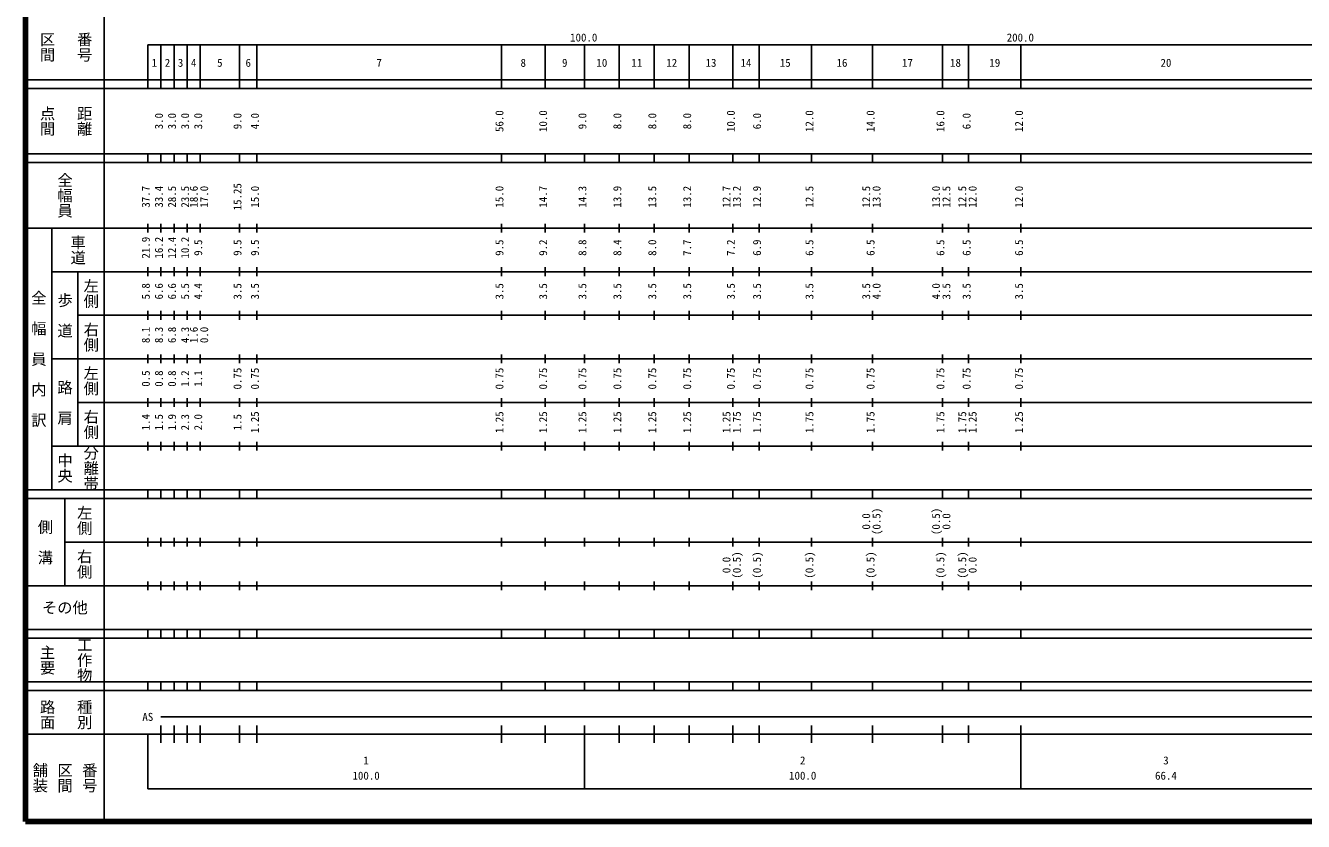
# Model space of a CAD drawing. Units: millimetres on the paper, enlarged 1000 times. Extents: x 40000 to 680000, y 20000 to 380000.
# Drawn here: x 40000 to 332692, y 20000 to 202409 of the extents above; entities that cross this region are included whole.
import ezdxf
from ezdxf.enums import TextEntityAlignment as Align

# ---------------------------------------------------------------- set-up
doc = ezdxf.new("R2010")
doc.units = ezdxf.units.MM
doc.header["$LTSCALE"] = 1000
doc.layers.add('M-TTL', color=2, linetype='Continuous', lineweight=140)
doc.layers.add('M-TTL-BAND', color=7, linetype='Continuous', lineweight=25)
doc.styles.add('@ＭＳ ゴシック', font='')
doc.styles.add('ＭＳ ゴシック', font='')
doc.styles.get('@ＭＳ ゴシック').set_extended_font_data('@MS Gothic')
doc.styles.get('ＭＳ ゴシック').set_extended_font_data('MS Gothic')

msp = doc.modelspace()

# ---------------------------------------------------------------- linework, layer by layer
at = {"layer": 'M-TTL'}
for p, q in [((40000, 380000), (40000, 20000)), ((40000, 20000), (680000, 20000))]:
    msp.add_line(p, q, dxfattribs=at)
at = {"layer": 'M-TTL-BAND'}
for p, q in [((58000, 370000), (58000, 20000)), ((68000, 198000), (579000, 198000)), ((68000, 198000), (68000, 188000)), ((71000, 188000), (71000, 198000)), ((74000, 188000), (74000, 198000)), ((77000, 188000), (77000, 198000)), ((80000, 188000), (80000, 198000)), ((89000, 188000), (89000, 198000)), ((93000, 188000), (93000, 198000)), ((149000, 188000), (149000, 198000)), ((159000, 188000), (159000, 198000)), ((168000, 188000), (168000, 198000)), ((176000, 188000), (176000, 198000)), ((184000, 188000), (184000, 198000)), ((192000, 188000), (192000, 198000)), ((202000, 188000), (202000, 198000)), ((208000, 188000), (208000, 198000)), ((220000, 188000), (220000, 198000)), ((234000, 188000), (234000, 198000)), ((250000, 188000), (250000, 198000)), ((256000, 188000), (256000, 198000)), ((268000, 188000), (268000, 198000)), ((40000, 190000), (579000, 190000)), ((40000, 188000), (579000, 188000)), ((40000, 173000), (579000, 173000)), ((68000, 171000), (68000, 173000)), ((71000, 171000), (71000, 173000)), ((74000, 171000), (74000, 173000)), ((77000, 171000), (77000, 173000)), ((80000, 171000), (80000, 173000)), ((89000, 171000), (89000, 173000)), ((93000, 171000), (93000, 173000)), ((149000, 171000), (149000, 173000)), ((159000, 171000), (159000, 173000)), ((168000, 171000), (168000, 173000)), ((176000, 171000), (176000, 173000)), ((184000, 171000), (184000, 173000)), ((192000, 171000), (192000, 173000)), ((202000, 171000), (202000, 173000)), ((208000, 171000), (208000, 173000)), ((220000, 171000), (220000, 173000)), ((234000, 171000), (234000, 173000)), ((250000, 171000), (250000, 173000)), ((256000, 171000), (256000, 173000)), ((268000, 171000), (268000, 173000)), ((40000, 171000), (579000, 171000)), ((40000, 156000), (579000, 156000)), ((46000, 96000), (46000, 156000)), ((68000, 155000), (68000, 157000)), ((71000, 155000), (71000, 157000)), ((74000, 155000), (74000, 157000)), ((77000, 155000), (77000, 157000)), ((80000, 155000), (80000, 157000)), ((89000, 155000), (89000, 157000)), ((93000, 155000), (93000, 157000)), ((149000, 155000), (149000, 157000)), ((159000, 155000), (159000, 157000)), ((168000, 155000), (168000, 157000)), ((176000, 155000), (176000, 157000)), ((184000, 155000), (184000, 157000)), ((192000, 155000), (192000, 157000)), ((202000, 155000), (202000, 157000)), ((208000, 155000), (208000, 157000)), ((220000, 155000), (220000, 157000)), ((234000, 155000), (234000, 157000)), ((250000, 155000), (250000, 157000)), ((256000, 155000), (256000, 157000)), ((268000, 155000), (268000, 157000)), ((68000, 145000), (68000, 147000)), ((71000, 145000), (71000, 147000)), ((74000, 145000), (74000, 147000)), ((77000, 145000), (77000, 147000)), ((80000, 145000), (80000, 147000)), ((89000, 145000), (89000, 147000)), ((93000, 145000), (93000, 147000)), ((149000, 145000), (149000, 147000)), ((159000, 145000), (159000, 147000)), ((168000, 145000), (168000, 147000)), ((176000, 145000), (176000, 147000)), ((184000, 145000), (184000, 147000)), ((192000, 145000), (192000, 147000)), ((202000, 145000), (202000, 147000)), ((208000, 145000), (208000, 147000)), ((220000, 145000), (220000, 147000)), ((234000, 145000), (234000, 147000)), ((250000, 145000), (250000, 147000)), ((256000, 145000), (256000, 147000)), ((268000, 145000), (268000, 147000)), ((46000, 146000), (579000, 146000)), ((52000, 146000), (52000, 106000)), ((52000, 136000), (579000, 136000)), ((68000, 135000), (68000, 137000)), ((71000, 135000), (71000, 137000)), ((74000, 135000), (74000, 137000)), ((77000, 135000), (77000, 137000)), ((80000, 135000), (80000, 137000)), ((89000, 135000), (89000, 137000)), ((93000, 135000), (93000, 137000)), ((149000, 135000), (149000, 137000)), ((159000, 135000), (159000, 137000)), ((168000, 135000), (168000, 137000)), ((176000, 135000), (176000, 137000)), ((184000, 135000), (184000, 137000)), ((192000, 135000), (192000, 137000)), ((202000, 135000), (202000, 137000)), ((208000, 135000), (208000, 137000)), ((220000, 135000), (220000, 137000)), ((234000, 135000), (234000, 137000)), ((250000, 135000), (250000, 137000)), ((256000, 135000), (256000, 137000)), ((268000, 135000), (268000, 137000)), ((46000, 126000), (579000, 126000)), ((68000, 125000), (68000, 127000)), ((71000, 125000), (71000, 127000)), ((74000, 125000), (74000, 127000)), ((77000, 125000), (77000, 127000)), ((80000, 125000), (80000, 127000)), ((89000, 125000), (89000, 127000)), ((93000, 125000), (93000, 127000)), ((149000, 125000), (149000, 127000)), ((159000, 125000), (159000, 127000)), ((168000, 125000), (168000, 127000)), ((176000, 125000), (176000, 127000)), ((184000, 125000), (184000, 127000)), ((192000, 125000), (192000, 127000)), ((202000, 125000), (202000, 127000)), ((208000, 125000), (208000, 127000)), ((220000, 125000), (220000, 127000)), ((234000, 125000), (234000, 127000)), ((250000, 125000), (250000, 127000)), ((256000, 125000), (256000, 127000)), ((268000, 125000), (268000, 127000)), ((52000, 116000), (579000, 116000)), ((68000, 115000), (68000, 117000)), ((71000, 115000), (71000, 117000)), ((74000, 115000), (74000, 117000)), ((77000, 115000), (77000, 117000)), ((80000, 115000), (80000, 117000)), ((89000, 115000), (89000, 117000)), ((93000, 115000), (93000, 117000)), ((149000, 115000), (149000, 117000)), ((159000, 115000), (159000, 117000)), ((168000, 115000), (168000, 117000)), ((176000, 115000), (176000, 117000)), ((184000, 115000), (184000, 117000)), ((192000, 115000), (192000, 117000)), ((202000, 115000), (202000, 117000)), ((208000, 115000), (208000, 117000)), ((220000, 115000), (220000, 117000)), ((234000, 115000), (234000, 117000)), ((250000, 115000), (250000, 117000)), ((256000, 115000), (256000, 117000)), ((268000, 115000), (268000, 117000)), ((46000, 106000), (579000, 106000)), ((68000, 105000), (68000, 107000)), ((71000, 105000), (71000, 107000)), ((74000, 105000), (74000, 107000)), ((77000, 105000), (77000, 107000)), ((80000, 105000), (80000, 107000)), ((89000, 105000), (89000, 107000)), ((93000, 105000), (93000, 107000)), ((149000, 105000), (149000, 107000)), ((159000, 105000), (159000, 107000)), ((168000, 105000), (168000, 107000)), ((176000, 105000), (176000, 107000)), ((184000, 105000), (184000, 107000)), ((192000, 105000), (192000, 107000)), ((202000, 105000), (202000, 107000)), ((208000, 105000), (208000, 107000)), ((220000, 105000), (220000, 107000)), ((234000, 105000), (234000, 107000)), ((250000, 105000), (250000, 107000)), ((256000, 105000), (256000, 107000)), ((268000, 105000), (268000, 107000)), ((40000, 96000), (579000, 96000)), ((40000, 94000), (579000, 94000)), ((49000, 94000), (49000, 74000)), ((68000, 94000), (68000, 96000)), ((71000, 94000), (71000, 96000)), ((74000, 94000), (74000, 96000)), ((77000, 94000), (77000, 96000)), ((80000, 94000), (80000, 96000)), ((89000, 94000), (89000, 96000)), ((93000, 94000), (93000, 96000)), ((149000, 94000), (149000, 96000)), ((159000, 94000), (159000, 96000)), ((168000, 94000), (168000, 96000)), ((176000, 94000), (176000, 96000)), ((184000, 94000), (184000, 96000)), ((192000, 94000), (192000, 96000)), ((202000, 94000), (202000, 96000)), ((208000, 94000), (208000, 96000)), ((220000, 94000), (220000, 96000)), ((234000, 94000), (234000, 96000)), ((250000, 94000), (250000, 96000)), ((256000, 94000), (256000, 96000)), ((268000, 94000), (268000, 96000)), ((68000, 83000), (68000, 85000)), ((71000, 83000), (71000, 85000)), ((74000, 83000), (74000, 85000)), ((77000, 83000), (77000, 85000)), ((80000, 83000), (80000, 85000)), ((89000, 83000), (89000, 85000)), ((93000, 83000), (93000, 85000)), ((149000, 83000), (149000, 85000)), ((159000, 83000), (159000, 85000)), ((168000, 83000), (168000, 85000)), ((176000, 83000), (176000, 85000)), ((184000, 83000), (184000, 85000)), ((192000, 83000), (192000, 85000)), ((202000, 83000), (202000, 85000)), ((208000, 83000), (208000, 85000)), ((220000, 83000), (220000, 85000)), ((234000, 83000), (234000, 85000)), ((250000, 83000), (250000, 85000)), ((256000, 83000), (256000, 85000)), ((268000, 83000), (268000, 85000)), ((49000, 84000), (579000, 84000)), ((40000, 74000), (579000, 74000)), ((68000, 73000), (68000, 75000)), ((71000, 73000), (71000, 75000)), ((74000, 73000), (74000, 75000)), ((77000, 73000), (77000, 75000)), ((80000, 73000), (80000, 75000)), ((89000, 73000), (89000, 75000)), ((93000, 73000), (93000, 75000)), ((149000, 73000), (149000, 75000)), ((159000, 73000), (159000, 75000)), ((168000, 73000), (168000, 75000)), ((176000, 73000), (176000, 75000)), ((184000, 73000), (184000, 75000)), ((192000, 73000), (192000, 75000)), ((202000, 73000), (202000, 75000)), ((208000, 73000), (208000, 75000)), ((220000, 73000), (220000, 75000)), ((234000, 73000), (234000, 75000)), ((250000, 73000), (250000, 75000)), ((256000, 73000), (256000, 75000)), ((268000, 73000), (268000, 75000)), ((40000, 64000), (579000, 64000)), ((40000, 62000), (579000, 62000)), ((68000, 62000), (68000, 64000)), ((71000, 62000), (71000, 64000)), ((74000, 62000), (74000, 64000)), ((77000, 62000), (77000, 64000)), ((80000, 62000), (80000, 64000)), ((89000, 62000), (89000, 64000)), ((93000, 62000), (93000, 64000)), ((149000, 62000), (149000, 64000)), ((159000, 62000), (159000, 64000)), ((168000, 62000), (168000, 64000)), ((176000, 62000), (176000, 64000)), ((184000, 62000), (184000, 64000)), ((192000, 62000), (192000, 64000)), ((202000, 62000), (202000, 64000)), ((208000, 62000), (208000, 64000)), ((220000, 62000), (220000, 64000)), ((234000, 62000), (234000, 64000)), ((250000, 62000), (250000, 64000)), ((256000, 62000), (256000, 64000)), ((268000, 62000), (268000, 64000)), ((40000, 52000), (579000, 52000)), ((40000, 50000), (579000, 50000)), ((68000, 50000), (68000, 52000)), ((71000, 50000), (71000, 52000)), ((74000, 50000), (74000, 52000)), ((77000, 50000), (77000, 52000)), ((80000, 50000), (80000, 52000)), ((89000, 50000), (89000, 52000)), ((93000, 50000), (93000, 52000)), ((149000, 50000), (149000, 52000)), ((159000, 50000), (159000, 52000)), ((168000, 50000), (168000, 52000)), ((176000, 50000), (176000, 52000)), ((184000, 50000), (184000, 52000)), ((192000, 50000), (192000, 52000)), ((202000, 50000), (202000, 52000)), ((208000, 50000), (208000, 52000)), ((220000, 50000), (220000, 52000)), ((234000, 50000), (234000, 52000)), ((250000, 50000), (250000, 52000)), ((256000, 50000), (256000, 52000)), ((268000, 50000), (268000, 52000)), ((71000, 44000), (525000, 44000)), ((71000, 38000), (71000, 42000)), ((74000, 38000), (74000, 42000)), ((77000, 38000), (77000, 42000)), ((80000, 38000), (80000, 42000)), ((89000, 38000), (89000, 42000)), ((93000, 38000), (93000, 42000)), ((149000, 38000), (149000, 42000)), ((159000, 38000), (159000, 42000)), ((168000, 27500), (168000, 42000)), ((176000, 38000), (176000, 42000)), ((184000, 38000), (184000, 42000)), ((192000, 38000), (192000, 42000)), ((202000, 38000), (202000, 42000)), ((208000, 38000), (208000, 42000)), ((220000, 38000), (220000, 42000)), ((234000, 38000), (234000, 42000)), ((250000, 38000), (250000, 42000)), ((256000, 38000), (256000, 42000)), ((268000, 27500), (268000, 42000)), ((40000, 40000), (579000, 40000)), ((68000, 40000), (68000, 27500)), ((68000, 27500), (579000, 27500))]:
    msp.add_line(p, q, dxfattribs=at)

# ---------------------------------------------------------------- texts
at = {"layer": 'M-TTL-BAND', "style": '@ＭＳ ゴシック'}
for s, p in [('区間', (45000, 197500)), ('番号', (53500, 197500)), ('点間', (45000, 180500)), ('距離', (53500, 180500)), ('全幅員', (49000, 163500)), ('車道', (52000, 151000)), ('左側', (55000, 141000)), ('全\u3000幅\u3000員\u3000内\u3000訳', (43000, 126000)), ('歩\u3000道', (49000, 136000)), ('右側', (55000, 131000)), ('左側', (55000, 121000)), ('路\u3000肩', (49000, 116000)), ('右側', (55000, 111000)), ('分離帯', (55000, 101000)), ('中央', (49000, 101000)), ('左側', (53500, 89000)), ('側\u3000溝', (44500, 84000)), ('右側', (53500, 79000)), ('工作物', (53500, 57000)), ('主要', (45000, 57000)), ('路面', (45000, 44500)), ('種別', (53500, 44500)), ('舗装', (43333, 30000)), ('区間', (49000, 30000)), ('番号', (54667, 30000))]:
    msp.add_text(s, height=2566, rotation=270, dxfattribs=at).set_placement(p, align=Align.MIDDLE_CENTER)
at = {"layer": 'M-TTL-BAND', "style": 'ＭＳ ゴシック'}
for s, p in [('100.0', (167844, 198195)), ('200.0', (267844, 198195)), ('1', (69500, 192405)), ('2', (72500, 192405)), ('3', (75500, 192405)), ('4', (78500, 192405)), ('5', (84500, 192405)), ('6', (91000, 192405)), ('7', (121000, 192405)), ('8', (154000, 192405)), ('9', (163500, 192405)), ('10', (172000, 192405)), ('11', (180000, 192405)), ('12', (188000, 192405)), ('13', (197000, 192405)), ('14', (205000, 192405)), ('15', (214000, 192405)), ('16', (227000, 192405)), ('17', (242000, 192405)), ('18', (253000, 192405)), ('19', (262000, 192405)), ('20', (301200, 192405)), ('AS', (68000, 42500)), ('1', (118000, 32523)), ('2', (218000, 32523)), ('3', (301200, 32523)), ('100.0', (118000, 29033)), ('100.0', (218000, 29033)), ('66.4', (301200, 29033))]:
    msp.add_text(s, height=1833, dxfattribs=at).set_placement(p, align=Align.BOTTOM_CENTER)
for s, p in [('3.0', (72000, 180500)), ('3.0', (75000, 180500)), ('3.0', (78000, 180500)), ('3.0', (81000, 180500)), ('9.0', (90000, 180500)), ('4.0', (94000, 180500)), ('56.0', (150000, 180500)), ('10.0', (160000, 180500)), ('9.0', (169000, 180500)), ('8.0', (177000, 180500)), ('8.0', (185000, 180500)), ('8.0', (193000, 180500)), ('10.0', (203000, 180500)), ('6.0', (209000, 180500)), ('12.0', (221000, 180500)), ('14.0', (235000, 180500)), ('16.0', (251000, 180500)), ('6.0', (257000, 180500)), ('12.0', (269000, 180500)), ('37.7', (69000, 163174)), ('33.4', (72000, 163174)), ('28.5', (75000, 163174)), ('23.5', (78000, 163174)), ('18.6', (80000, 163174)), ('17.0', (82370, 163174)), ('15.25', (90000, 163174)), ('15.0', (94000, 163174)), ('15.0', (150000, 163174)), ('14.7', (160000, 163174)), ('14.3', (169000, 163174)), ('13.9', (177000, 163174)), ('13.5', (185000, 163174)), ('13.2', (193000, 163174)), ('12.7', (202000, 163174)), ('13.2', (204370, 163174)), ('12.9', (209000, 163174)), ('12.5', (221000, 163174)), ('12.5', (234000, 163174)), ('13.0', (236370, 163174)), ('13.0', (250000, 163174)), ('12.5', (252370, 163174)), ('12.5', (256000, 163174)), ('12.0', (258370, 163174)), ('12.0', (269000, 163174)), ('21.9', (69000, 151500)), ('16.2', (72000, 151500)), ('12.4', (75000, 151500)), ('10.2', (78000, 151500)), ('9.5', (81000, 151500)), ('9.5', (90000, 151500)), ('9.5', (94000, 151500)), ('9.5', (150000, 151500)), ('9.2', (160000, 151500)), ('8.8', (169000, 151500)), ('8.4', (177000, 151500)), ('8.0', (185000, 151500)), ('7.7', (193000, 151500)), ('7.2', (203000, 151500)), ('6.9', (209000, 151500)), ('6.5', (221000, 151500)), ('6.5', (235000, 151500)), ('6.5', (251000, 151500)), ('6.5', (257000, 151500)), ('6.5', (269000, 151500)), ('5.8', (69000, 141500)), ('6.6', (72000, 141500)), ('6.6', (75000, 141500)), ('5.5', (78000, 141500)), ('4.4', (81000, 141500)), ('3.5', (90000, 141500)), ('3.5', (94000, 141500)), ('3.5', (150000, 141500)), ('3.5', (160000, 141500)), ('3.5', (169000, 141500)), ('3.5', (177000, 141500)), ('3.5', (185000, 141500)), ('3.5', (193000, 141500)), ('3.5', (203000, 141500)), ('3.5', (209000, 141500)), ('3.5', (221000, 141500)), ('3.5', (234000, 141500)), ('4.0', (236370, 141500)), ('4.0', (250000, 141500)), ('3.5', (252370, 141500)), ('3.5', (257000, 141500)), ('3.5', (269000, 141500)), ('8.1', (69000, 131500)), ('8.3', (72000, 131500)), ('6.8', (75000, 131500)), ('4.3', (78000, 131500)), ('1.6', (80000, 131500)), ('0.0', (82370, 131500)), ('0.5', (69000, 121500)), ('0.8', (72000, 121500)), ('0.8', (75000, 121500)), ('1.2', (78000, 121500)), ('1.1', (81000, 121500)), ('0.75', (90000, 121500)), ('0.75', (94000, 121500)), ('0.75', (150000, 121500)), ('0.75', (160000, 121500)), ('0.75', (169000, 121500)), ('0.75', (177000, 121500)), ('0.75', (185000, 121500)), ('0.75', (193000, 121500)), ('0.75', (203000, 121500)), ('0.75', (209000, 121500)), ('0.75', (221000, 121500)), ('0.75', (235000, 121500)), ('0.75', (251000, 121500)), ('0.75', (257000, 121500)), ('0.75', (269000, 121500)), ('1.4', (69000, 111500)), ('1.5', (72000, 111500)), ('1.9', (75000, 111500)), ('2.3', (78000, 111500)), ('2.0', (81000, 111500)), ('1.5', (90000, 111500)), ('1.25', (94000, 111500)), ('1.25', (150000, 111500)), ('1.25', (160000, 111500)), ('1.25', (169000, 111500)), ('1.25', (177000, 111500)), ('1.25', (185000, 111500)), ('1.25', (193000, 111500)), ('1.25', (202000, 111500)), ('1.75', (204370, 111500)), ('1.75', (209000, 111500)), ('1.75', (221000, 111500)), ('1.75', (235000, 111500)), ('1.75', (251000, 111500)), ('1.75', (256000, 111500)), ('1.25', (258370, 111500)), ('1.25', (269000, 111500)), ('(0.5)', (236370, 88764)), ('(0.5)', (250000, 88764)), ('0.0', (234000, 88764)), ('0.0', (252370, 88764)), ('0.0', (202000, 78764)), ('(0.5)', (204370, 78764)), ('(0.5)', (209000, 78764)), ('(0.5)', (221000, 78764)), ('(0.5)', (235000, 78764)), ('(0.5)', (251000, 78764)), ('(0.5)', (256000, 78764)), ('0.0', (258370, 78764))]:
    msp.add_text(s, height=1833, rotation=90, dxfattribs=at).set_placement(p, align=Align.BOTTOM_CENTER)
msp.add_text('その他', height=2566, dxfattribs=at).set_placement((49000, 69000), align=Align.MIDDLE_CENTER)

doc.saveas('drawing.dxf')
